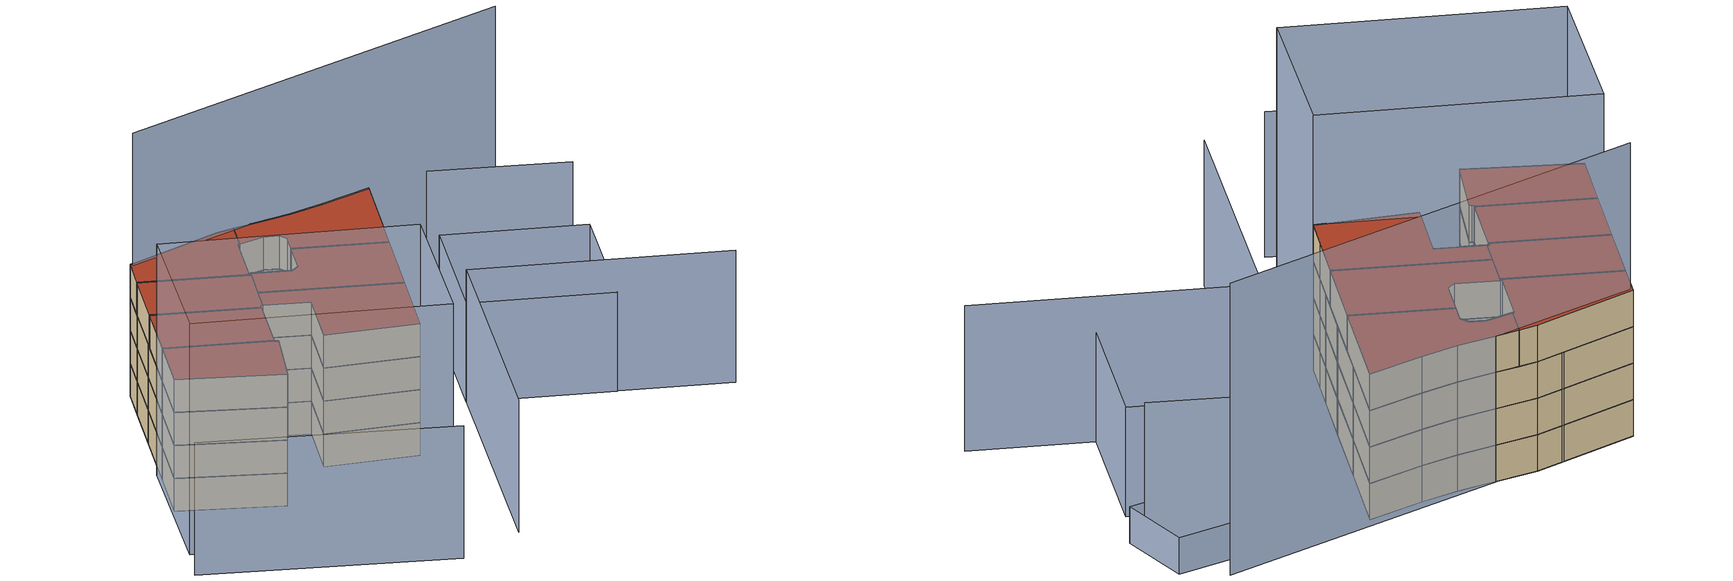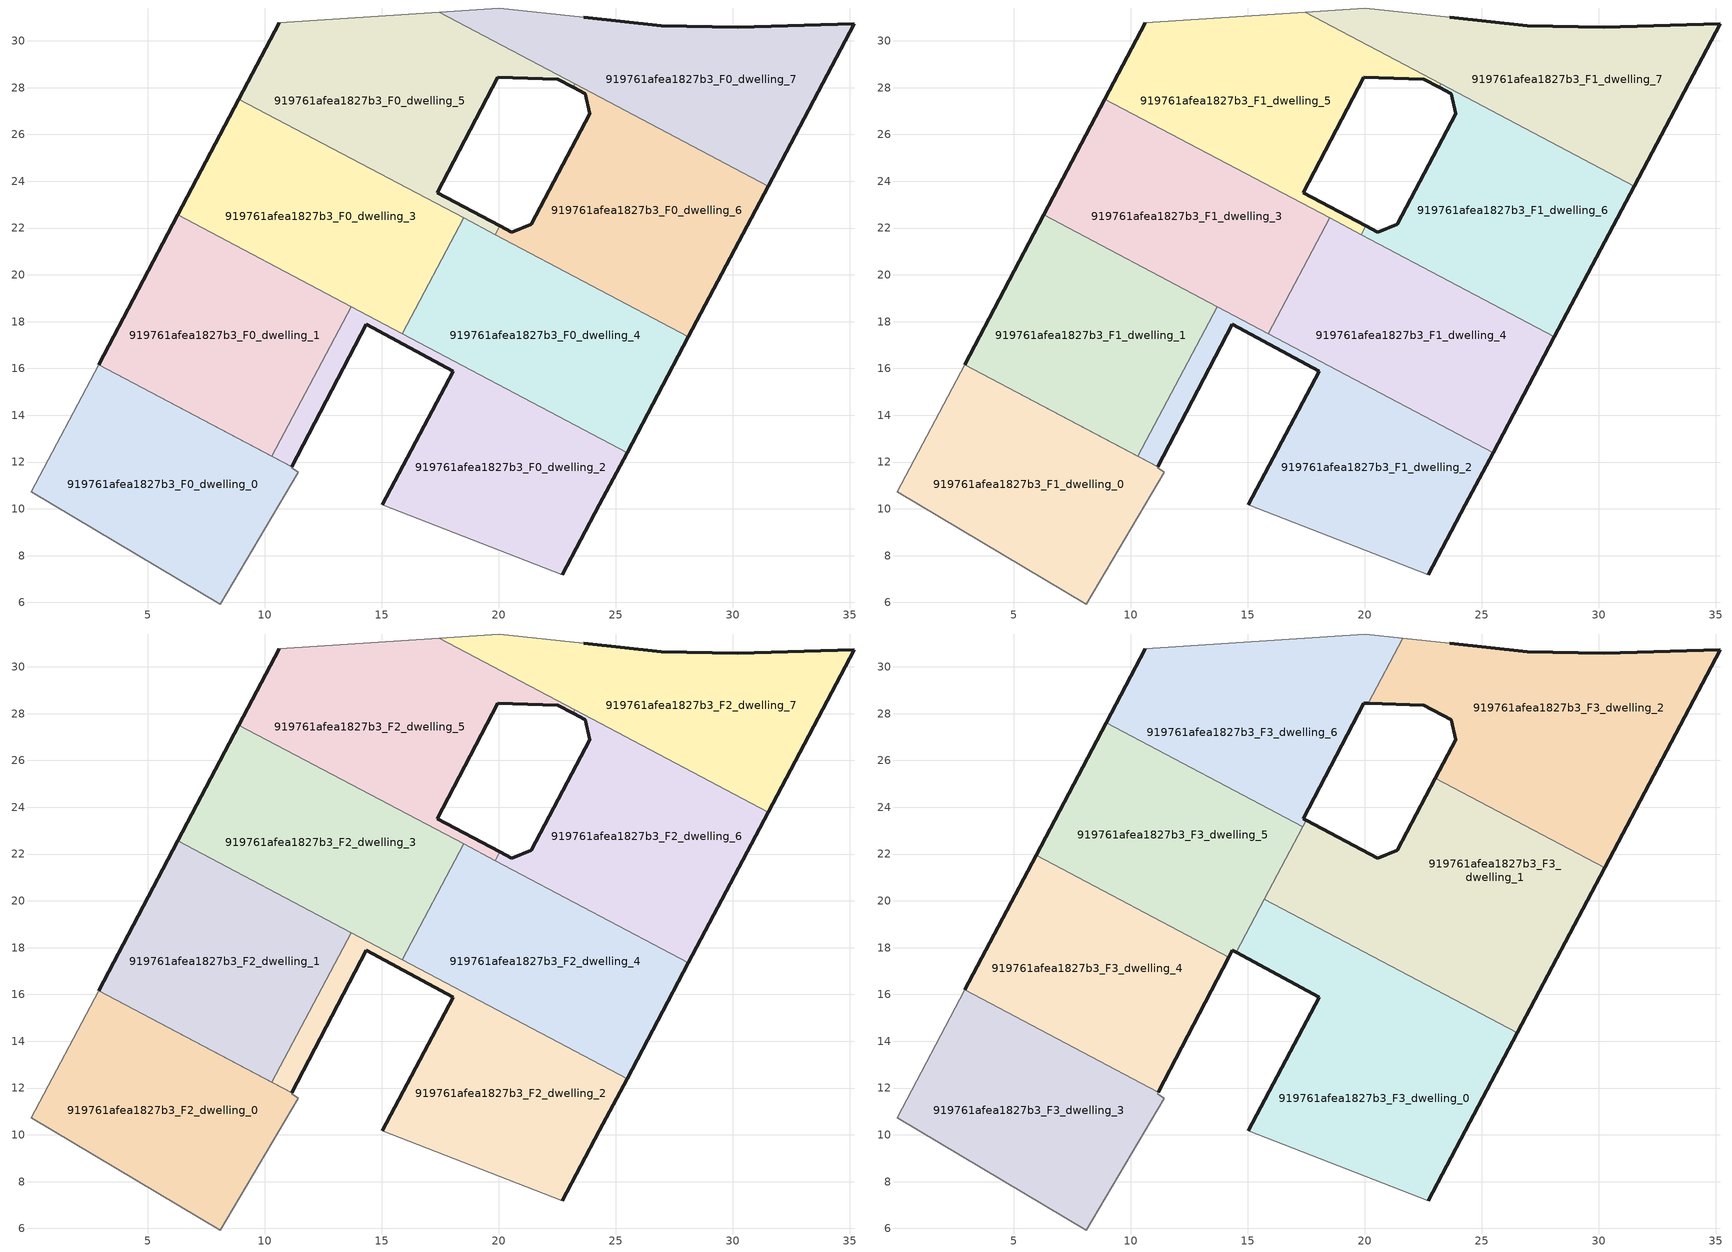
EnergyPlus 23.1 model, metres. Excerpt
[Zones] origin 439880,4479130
919761afea1827b3_F0_dwelling_0
 floor ground (EU_floor_Construction): 8.11,5.93 11.43,11.57 11.15,11.76 11.16,11.79 2.9,16.16 0.03,10.74 z0
 wall adiabatic (EU_wall_Construction): 0.03,10.74 2.9,16.16 11.16,11.79 11.15,11.76 11.43,11.57 8.11,5.93 0.03,10.74 z0:3
919761afea1827b3_F0_dwelling_1
 floor ground (EU_floor_Construction): 10.31,12.24 13.7,18.64 6.28,22.57 2.9,16.16 z0
 wall outside (EU_wall_Construction): 2.9,16.16 6.28,22.57 z0:3
 wall to 919761afea1827b3_F0_dwelling_2 (EU_wall_Construction): 13.7,18.64 10.31,12.24 z0:3
 wall adiabatic (EU_wall_Construction): 10.31,12.24 2.9,16.16 z0:3
 wall to 919761afea1827b3_F0_dwelling_3 (EU_wall_Construction): 6.28,22.57 13.7,18.64 z0:3
919761afea1827b3_F0_dwelling_2
 floor ground (EU_floor_Construction): 22.72,7.19 24.3,10.17 25.49,12.4 13.7,18.64 10.31,12.24 11.16,11.79 14.34,17.88 18.06,15.88 15.02,10.17 z0
 wall outside (EU_wall_Construction): 25.49,12.4 24.3,10.17 22.72,7.19 / 15.02,10.17 18.06,15.88 14.34,17.88 11.16,11.79 z0:3
 wall adiabatic (EU_wall_Construction): 11.16,11.79 10.31,12.24 / 22.72,7.19 15.02,10.17 z0:3
 wall to 919761afea1827b3_F0_dwelling_4 (EU_wall_Construction): 15.89,17.49 25.49,12.4 z0:3
 wall to 919761afea1827b3_F0_dwelling_3 (EU_wall_Construction): 13.7,18.64 15.89,17.49 z0:3
919761afea1827b3_F0_dwelling_3
 floor ground (EU_floor_Construction): 15.89,17.49 18.5,22.43 8.9,27.51 6.28,22.57 z0
 wall outside (EU_wall_Construction): 6.28,22.57 8.9,27.51 z0:3
 wall to 919761afea1827b3_F0_dwelling_4 (EU_wall_Construction): 18.5,22.43 15.89,17.49 z0:3
 wall to 919761afea1827b3_F0_dwelling_5 (EU_wall_Construction): 8.9,27.51 18.5,22.43 z0:3
919761afea1827b3_F0_dwelling_4
 floor ground (EU_floor_Construction): 25.49,12.4 28.11,17.34 18.5,22.43 15.89,17.49 z0
 wall outside (EU_wall_Construction): 28.11,17.34 25.49,12.4 z0:3
 wall to 919761afea1827b3_F0_dwelling_6 (EU_wall_Construction): 19.85,21.72 28.11,17.34 z0:3
 wall to 919761afea1827b3_F0_dwelling_5 (EU_wall_Construction): 18.5,22.43 19.85,21.71 z0:3
919761afea1827b3_F0_dwelling_5
 floor ground (EU_floor_Construction): 20.05,22.09 17.37,23.51 19.97,28.45 22.53,28.35 23.18,28.01 23.26,28.16 17.47,31.23 10.62,30.77 8.9,27.51 19.85,21.71 z0
 wall outside (EU_wall_Construction): 23.18,28.01 22.53,28.35 19.97,28.45 17.37,23.51 20.05,22.09 / 8.9,27.51 10.62,30.77 z0:3
 wall adiabatic (EU_wall_Construction): 10.62,30.77 17.47,31.23 z0:3
 wall to 919761afea1827b3_F0_dwelling_6 (EU_wall_Construction): 23.26,28.16 23.18,28.01 / 20.05,22.09 19.85,21.71 z0:3
 wall to 919761afea1827b3_F0_dwelling_7 (EU_wall_Construction): 17.47,31.23 23.26,28.16 z0:3
919761afea1827b3_F0_dwelling_6
 floor ground (EU_floor_Construction): 28.11,17.34 31.52,23.79 23.26,28.16 23.18,28.01 23.69,27.73 23.9,26.88 21.39,22.17 20.56,21.82 20.05,22.09 19.85,21.71 z0
 wall outside (EU_wall_Construction): 20.05,22.09 20.56,21.82 21.39,22.17 23.9,26.88 23.69,27.73 23.18,28.01 / 31.52,23.79 28.11,17.34 z0:3
 wall to 919761afea1827b3_F0_dwelling_7 (EU_wall_Construction): 23.26,28.16 31.52,23.79 z0:3
919761afea1827b3_F0_dwelling_7
 floor ground (EU_floor_Construction): 31.52,23.79 35.19,30.72 30.23,30.58 26.95,30.65 23.64,31.02 20.02,31.4 17.47,31.23 z0
 wall outside (EU_wall_Construction): 23.64,31.02 26.95,30.65 30.23,30.58 35.19,30.72 31.52,23.79 z0:3
 wall adiabatic (EU_wall_Construction): 17.47,31.23 20.02,31.4 23.64,31.02 z0:3
919761afea1827b3_F1_dwelling_0
 floor to 919761afea1827b3_F0_dwelling_0 (EU_floor_Construction): 8.11,5.93 11.43,11.57 11.15,11.76 11.16,11.79 2.9,16.16 0.03,10.74 z3
 wall adiabatic (EU_wall_Construction): 0.03,10.74 2.9,16.16 11.16,11.79 11.15,11.76 11.43,11.57 8.11,5.93 0.03,10.74 z3:6
919761afea1827b3_F1_dwelling_1
 floor to 919761afea1827b3_F0_dwelling_1 (EU_floor_Construction): 10.31,12.24 13.7,18.64 6.28,22.57 2.9,16.16 z3
 wall outside (EU_wall_Construction): 2.9,16.16 6.28,22.57 z3:6
 wall to 919761afea1827b3_F1_dwelling_2 (EU_wall_Construction): 13.7,18.64 10.31,12.24 z3:6
 wall adiabatic (EU_wall_Construction): 10.31,12.24 2.9,16.16 z3:6
 wall to 919761afea1827b3_F1_dwelling_3 (EU_wall_Construction): 6.28,22.57 13.7,18.64 z3:6
919761afea1827b3_F1_dwelling_2
 floor to 919761afea1827b3_F0_dwelling_2 (EU_floor_Construction): 22.72,7.19 24.3,10.17 25.49,12.4 13.7,18.64 10.31,12.24 11.16,11.79 14.34,17.88 18.06,15.88 15.02,10.17 z3
 wall outside (EU_wall_Construction): 25.49,12.4 24.3,10.17 22.72,7.19 / 15.02,10.17 18.06,15.88 14.34,17.88 11.16,11.79 z3:6
 wall adiabatic (EU_wall_Construction): 11.16,11.79 10.31,12.24 / 22.72,7.19 15.02,10.17 z3:6
 wall to 919761afea1827b3_F1_dwelling_4 (EU_wall_Construction): 15.89,17.49 25.49,12.4 z3:6
 wall to 919761afea1827b3_F1_dwelling_3 (EU_wall_Construction): 13.7,18.64 15.89,17.49 z3:6
919761afea1827b3_F1_dwelling_3
 floor to 919761afea1827b3_F0_dwelling_3 (EU_floor_Construction): 15.89,17.49 18.5,22.43 8.9,27.51 6.28,22.57 z3
 wall outside (EU_wall_Construction): 6.28,22.57 8.9,27.51 z3:6
 wall to 919761afea1827b3_F1_dwelling_4 (EU_wall_Construction): 18.5,22.43 15.89,17.49 z3:6
 wall to 919761afea1827b3_F1_dwelling_5 (EU_wall_Construction): 8.9,27.51 18.5,22.43 z3:6
919761afea1827b3_F1_dwelling_4
 floor to 919761afea1827b3_F0_dwelling_4 (EU_floor_Construction): 25.49,12.4 28.11,17.34 18.5,22.43 15.89,17.49 z3
 wall outside (EU_wall_Construction): 28.11,17.34 25.49,12.4 z3:6
 wall to 919761afea1827b3_F1_dwelling_6 (EU_wall_Construction): 19.85,21.72 28.11,17.34 z3:6
 wall to 919761afea1827b3_F1_dwelling_5 (EU_wall_Construction): 18.5,22.43 19.85,21.71 z3:6
919761afea1827b3_F1_dwelling_5
 floor to 919761afea1827b3_F0_dwelling_5 (EU_floor_Construction): 20.05,22.09 17.37,23.51 19.97,28.45 22.53,28.35 23.18,28.01 23.26,28.16 17.47,31.23 10.62,30.77 8.9,27.51 19.85,21.71 z3
 wall outside (EU_wall_Construction): 23.18,28.01 22.53,28.35 19.97,28.45 17.37,23.51 20.05,22.09 / 8.9,27.51 10.62,30.77 z3:6
 wall adiabatic (EU_wall_Construction): 10.62,30.77 17.47,31.23 z3:6
 wall to 919761afea1827b3_F1_dwelling_6 (EU_wall_Construction): 23.26,28.16 23.18,28.01 / 20.05,22.09 19.85,21.71 z3:6
 wall to 919761afea1827b3_F1_dwelling_7 (EU_wall_Construction): 17.47,31.23 23.26,28.16 z3:6
919761afea1827b3_F1_dwelling_6
 floor to 919761afea1827b3_F0_dwelling_6 (EU_floor_Construction): 28.11,17.34 31.52,23.79 23.26,28.16 23.18,28.01 23.69,27.73 23.9,26.88 21.39,22.17 20.56,21.82 20.05,22.09 19.85,21.71 z3
 wall outside (EU_wall_Construction): 20.05,22.09 20.56,21.82 21.39,22.17 23.9,26.88 23.69,27.73 23.18,28.01 / 31.52,23.79 28.11,17.34 z3:6
 wall to 919761afea1827b3_F1_dwelling_7 (EU_wall_Construction): 23.26,28.16 31.52,23.79 z3:6
919761afea1827b3_F1_dwelling_7
 floor to 919761afea1827b3_F0_dwelling_7 (EU_floor_Construction): 31.52,23.79 35.19,30.72 30.23,30.58 26.95,30.65 23.64,31.02 20.02,31.4 17.47,31.23 z3
 wall outside (EU_wall_Construction): 23.64,31.02 26.95,30.65 30.23,30.58 35.19,30.72 31.52,23.79 z3:6
 wall adiabatic (EU_wall_Construction): 17.47,31.23 20.02,31.4 23.64,31.02 z3:6
919761afea1827b3_F2_dwelling_0
 floor to 919761afea1827b3_F1_dwelling_0 (EU_floor_Construction): 8.11,5.93 11.43,11.57 11.15,11.76 11.16,11.79 2.9,16.16 0.03,10.74 z6
 wall adiabatic (EU_wall_Construction): 0.03,10.74 2.9,16.16 11.16,11.79 11.15,11.76 11.43,11.57 8.11,5.93 0.03,10.74 z6:9
919761afea1827b3_F2_dwelling_1
 floor to 919761afea1827b3_F1_dwelling_1 (EU_floor_Construction): 10.31,12.24 13.7,18.64 6.28,22.57 2.9,16.16 z6
 wall outside (EU_wall_Construction): 2.9,16.16 6.28,22.57 z6:9
 wall to 919761afea1827b3_F2_dwelling_2 (EU_wall_Construction): 13.7,18.64 10.31,12.24 z6:9
 wall adiabatic (EU_wall_Construction): 10.31,12.24 2.9,16.16 z6:9
 wall to 919761afea1827b3_F2_dwelling_3 (EU_wall_Construction): 6.28,22.57 13.7,18.64 z6:9
919761afea1827b3_F2_dwelling_2
 floor to 919761afea1827b3_F1_dwelling_2 (EU_floor_Construction): 22.72,7.19 24.3,10.17 25.49,12.4 13.7,18.64 10.31,12.24 11.16,11.79 14.34,17.88 18.06,15.88 15.02,10.17 z6
 wall outside (EU_wall_Construction): 25.49,12.4 24.3,10.17 22.72,7.19 / 15.02,10.17 18.06,15.88 14.34,17.88 11.16,11.79 z6:9
 wall adiabatic (EU_wall_Construction): 11.16,11.79 10.31,12.24 / 22.72,7.19 15.02,10.17 z6:9
 wall to 919761afea1827b3_F2_dwelling_4 (EU_wall_Construction): 15.89,17.49 25.49,12.4 z6:9
 wall to 919761afea1827b3_F2_dwelling_3 (EU_wall_Construction): 13.7,18.64 15.89,17.49 z6:9
919761afea1827b3_F2_dwelling_3
 floor to 919761afea1827b3_F1_dwelling_3 (EU_floor_Construction): 15.89,17.49 18.5,22.43 8.9,27.51 6.28,22.57 z6
 wall outside (EU_wall_Construction): 6.28,22.57 8.9,27.51 z6:9
 wall to 919761afea1827b3_F2_dwelling_4 (EU_wall_Construction): 18.5,22.43 15.89,17.49 z6:9
 wall to 919761afea1827b3_F2_dwelling_5 (EU_wall_Construction): 8.9,27.51 18.5,22.43 z6:9
919761afea1827b3_F2_dwelling_4
 floor to 919761afea1827b3_F1_dwelling_4 (EU_floor_Construction): 25.49,12.4 28.11,17.34 18.5,22.43 15.89,17.49 z6
 wall outside (EU_wall_Construction): 28.11,17.34 25.49,12.4 z6:9
 wall to 919761afea1827b3_F2_dwelling_6 (EU_wall_Construction): 19.85,21.72 28.11,17.34 z6:9
 wall to 919761afea1827b3_F2_dwelling_5 (EU_wall_Construction): 18.5,22.43 19.85,21.71 z6:9
919761afea1827b3_F2_dwelling_5
 floor to 919761afea1827b3_F1_dwelling_5 (EU_floor_Construction): 20.05,22.09 17.37,23.51 19.97,28.45 22.53,28.35 23.18,28.01 23.26,28.16 17.47,31.23 10.62,30.77 8.9,27.51 19.85,21.71 z6
 wall outside (EU_wall_Construction): 23.18,28.01 22.53,28.35 19.97,28.45 17.37,23.51 20.05,22.09 / 8.9,27.51 10.62,30.77 z6:9
 wall adiabatic (EU_wall_Construction): 10.62,30.77 17.47,31.23 z6:9
 wall to 919761afea1827b3_F2_dwelling_6 (EU_wall_Construction): 23.26,28.16 23.18,28.01 / 20.05,22.09 19.85,21.71 z6:9
 wall to 919761afea1827b3_F2_dwelling_7 (EU_wall_Construction): 17.47,31.23 23.26,28.16 z6:9
919761afea1827b3_F2_dwelling_6
 floor to 919761afea1827b3_F1_dwelling_6 (EU_floor_Construction): 28.11,17.34 31.52,23.79 23.26,28.16 23.18,28.01 23.69,27.73 23.9,26.88 21.39,22.17 20.56,21.82 20.05,22.09 19.85,21.71 z6
 wall outside (EU_wall_Construction): 20.05,22.09 20.56,21.82 21.39,22.17 23.9,26.88 23.69,27.73 23.18,28.01 / 31.52,23.79 28.11,17.34 z6:9
 wall to 919761afea1827b3_F2_dwelling_7 (EU_wall_Construction): 23.26,28.16 31.52,23.79 z6:9
919761afea1827b3_F2_dwelling_7
 floor to 919761afea1827b3_F1_dwelling_7 (EU_floor_Construction): 31.52,23.79 35.19,30.72 30.23,30.58 26.95,30.65 23.64,31.02 20.02,31.4 17.47,31.23 z6
 wall outside (EU_wall_Construction): 23.64,31.02 26.95,30.65 30.23,30.58 35.19,30.72 31.52,23.79 z6:9
 wall adiabatic (EU_wall_Construction): 17.47,31.23 20.02,31.4 23.64,31.02 z6:9
919761afea1827b3_F3_dwelling_0
 floor to 919761afea1827b3_F2_dwelling_2 (EU_floor_Construction): 22.72,7.19 24.3,10.17 25.49,12.4 14.68,18.12 14.51,17.79 18.06,15.88 15.02,10.17 z9
 floor to 919761afea1827b3_F2_dwelling_3 (EU_floor_Construction): 15.89,17.49 16.92,19.44 15.72,20.07 14.68,18.12 z9
 floor to 919761afea1827b3_F2_dwelling_4 (EU_floor_Construction): 25.49,12.4 26.52,14.36 16.92,19.44 15.89,17.49 z9
 wall outside (EU_wall_Construction): 15.02,10.17 18.06,15.88 14.51,17.79 / 26.52,14.36 24.3,10.17 22.72,7.19 z9:12
 wall to 919761afea1827b3_F3_dwelling_1 (EU_wall_Construction): 15.72,20.08 26.52,14.36 z9:12
 wall adiabatic (EU_wall_Construction): 22.72,7.19 15.02,10.17 z9:12
 wall to 919761afea1827b3_F3_dwelling_5 (EU_wall_Construction): 14.51,17.79 15.72,20.08 z9:12
 roof outside (EU_roof_Construction): 26.52,14.36 24.3,10.17 22.72,7.19 15.02,10.17 18.06,15.88 14.51,17.79 15.72,20.08 z12
919761afea1827b3_F3_dwelling_1
 floor to 919761afea1827b3_F2_dwelling_6 (EU_floor_Construction): 28.11,17.35 30.26,21.41 23.03,25.24 21.39,22.17 20.56,21.82 20.05,22.09 19.85,21.71 z9
 floor to 919761afea1827b3_F2_dwelling_4 (EU_floor_Construction): 26.52,14.36 28.11,17.35 18.5,22.43 16.92,19.44 z9
 floor to 919761afea1827b3_F2_dwelling_3 (EU_floor_Construction): 16.92,19.44 18.5,22.43 17.3,23.06 15.72,20.07 z9
 floor to 919761afea1827b3_F2_dwelling_5 (EU_floor_Construction): 19.85,21.72 20.05,22.09 17.5,23.44 17.3,23.06 z9
 wall outside (EU_wall_Construction): 17.5,23.44 20.56,21.82 21.39,22.17 23.03,25.24 / 30.26,21.41 26.52,14.36 z9:12
 wall to 919761afea1827b3_F3_dwelling_2 (EU_wall_Construction): 23.03,25.24 30.26,21.41 z9:12
 wall to 919761afea1827b3_F3_dwelling_6 (EU_wall_Construction): 17.35,23.17 17.5,23.44 z9:12
 wall to 919761afea1827b3_F3_dwelling_5 (EU_wall_Construction): 15.72,20.07 17.35,23.17 z9:12
 roof outside (EU_roof_Construction): 30.26,21.41 26.52,14.36 15.72,20.08 17.5,23.44 20.56,21.82 21.39,22.17 23.03,25.24 z12
919761afea1827b3_F3_dwelling_2
 floor to 919761afea1827b3_F2_dwelling_7 (EU_floor_Construction): 31.52,23.79 35.19,30.72 30.23,30.58 26.95,30.65 23.64,31.02 21.62,31.23 20.71,29.51 z9
 floor to 919761afea1827b3_F2_dwelling_6 (EU_floor_Construction): 30.26,21.41 31.52,23.79 23.26,28.16 23.18,28.01 23.69,27.73 23.9,26.88 23.03,25.24 z9
 floor to 919761afea1827b3_F2_dwelling_5 (EU_floor_Construction): 23.18,28.01 23.26,28.16 20.71,29.51 20.15,28.44 22.53,28.35 z9
 wall outside (EU_wall_Construction): 23.03,25.24 23.9,26.88 23.69,27.73 22.53,28.35 20.15,28.44 / 23.64,31.02 26.95,30.65 30.23,30.58 35.19,30.72 30.26,21.41 z9:12
 wall to 919761afea1827b3_F3_dwelling_6 (EU_wall_Construction): 20.15,28.44 21.62,31.23 z9:12
 wall adiabatic (EU_wall_Construction): 21.62,31.23 23.64,31.02 z9:12
 roof outside (EU_roof_Construction): 35.19,30.72 30.26,21.41 23.03,25.24 23.9,26.88 23.69,27.73 22.53,28.35 20.15,28.44 21.62,31.23 23.64,31.02 26.95,30.65 30.23,30.58 z12
919761afea1827b3_F3_dwelling_3
 floor to 919761afea1827b3_F2_dwelling_0 (EU_floor_Construction): 8.11,5.93 11.43,11.57 11.27,11.67 11.15,11.76 11.16,11.79 2.9,16.16 0.03,10.74 z9
 floor to 919761afea1827b3_F2_dwelling_1 (EU_floor_Construction): 10.31,12.24 10.33,12.28 2.92,16.2 2.9,16.16 z9
 floor to 919761afea1827b3_F2_dwelling_2 (EU_floor_Construction): 11.16,11.79 11.18,11.83 10.33,12.28 10.31,12.24 z9
 wall to 919761afea1827b3_F3_dwelling_4 (EU_wall_Construction): 2.92,16.2 11.18,11.83 z9:12
 wall adiabatic (EU_wall_Construction): 11.18,11.83 11.15,11.76 11.27,11.67 11.43,11.57 8.11,5.93 0.03,10.74 2.92,16.2 z9:12
 roof outside (EU_roof_Construction): 11.18,11.83 11.15,11.76 11.27,11.67 11.43,11.57 8.11,5.93 0.03,10.74 2.92,16.2 z12
919761afea1827b3_F3_dwelling_4
 floor to 919761afea1827b3_F2_dwelling_1 (EU_floor_Construction): 10.33,12.28 13.38,18.03 5.96,21.96 2.92,16.2 z9
 floor to 919761afea1827b3_F2_dwelling_2 (EU_floor_Construction): 11.18,11.83 14.2,17.6 13.38,18.03 10.33,12.28 z9
 wall outside (EU_wall_Construction): 14.2,17.6 11.18,11.83 / 2.92,16.2 5.96,21.96 z9:12
 wall to 919761afea1827b3_F3_dwelling_5 (EU_wall_Construction): 5.96,21.96 14.2,17.6 z9:12
 roof outside (EU_roof_Construction): 14.2,17.6 11.18,11.83 2.92,16.2 5.96,21.96 z12
919761afea1827b3_F3_dwelling_5
 floor to 919761afea1827b3_F2_dwelling_3 (EU_floor_Construction): 14.68,18.12 17.3,23.06 8.9,27.51 6.28,22.57 z9
 floor to 919761afea1827b3_F2_dwelling_1 (EU_floor_Construction): 13.38,18.03 13.7,18.64 6.28,22.57 5.96,21.96 z9
 floor to 919761afea1827b3_F2_dwelling_5 (EU_floor_Construction): 17.3,23.06 17.35,23.17 8.95,27.62 8.9,27.51 z9
 floor to 919761afea1827b3_F2_dwelling_2 (EU_floor_Construction): 14.51,17.79 14.68,18.12 13.7,18.64 13.38,18.03 14.2,17.6 14.34,17.88 z9
 wall outside (EU_wall_Construction): 5.96,21.96 8.95,27.62 / 14.51,17.79 14.34,17.88 14.2,17.6 z9:12
 wall to 919761afea1827b3_F3_dwelling_6 (EU_wall_Construction): 8.95,27.62 17.35,23.17 z9:12
 roof outside (EU_roof_Construction): 17.35,23.17 14.51,17.79 14.34,17.88 14.2,17.6 5.96,21.96 8.95,27.62 z12
919761afea1827b3_F3_dwelling_6
 floor to 919761afea1827b3_F2_dwelling_5 (EU_floor_Construction): 17.5,23.44 17.37,23.51 19.97,28.45 20.15,28.44 20.71,29.51 17.47,31.23 10.62,30.77 8.95,27.62 17.35,23.17 z9
 floor to 919761afea1827b3_F2_dwelling_7 (EU_floor_Construction): 20.71,29.51 21.62,31.23 20.02,31.4 17.47,31.23 z9
 wall outside (EU_wall_Construction): 8.95,27.62 10.62,30.77 / 20.15,28.44 19.97,28.45 17.37,23.51 17.5,23.44 z9:12
 wall adiabatic (EU_wall_Construction): 10.62,30.77 20.02,31.4 21.62,31.23 z9:12
 roof outside (EU_roof_Construction): 21.62,31.23 20.15,28.44 19.97,28.45 17.37,23.51 17.5,23.44 17.35,23.17 8.95,27.62 10.62,30.77 20.02,31.4 z12
shading: 20.24,-9.53 32.03,13.24 / 32.03,13.24 52.01,2.91 / 51.59,24.65 40.92,30.39 / -5.98,-0.09 13.65,-10.8 z0:12; 22.72,7.19 15.61,-6.72 / 15.61,-6.72 -3.97,3.3 / -3.97,3.3 3.15,17.2 / 3.15,17.2 22.72,7.19 z0:21; 49.31,19.28 43.15,7.39 / 43.15,7.39 31.99,13.17 / 31.99,13.17 38.15,25.06 / 38.15,25.06 49.31,19.28 z0:9; 51.9,23.17 37.74,23.87 / 37.74,23.87 38.07,30.45 / 38.07,30.45 52.22,29.76 / 52.22,29.76 51.9,23.17 z0:3; 49.29,32.16 10.63,30.44 z0:24
[Building]
EU S2 Campaign: North Axis=0; Terrain=City; Solar Distribution=FullExterior
[Site:Location]
Madrid: Latitude=40.5; Longitude=-3.5; Time Zone=1; Elevation=609
[SizingPeriod:WeatherFileDays]
AnnualSizingPeriod: Begin Month=1; Begin Day of Month=1; End Month=12; End Day of Month=31; Day of Week for Start Day=Monday; Use Weather File Daylight Saving Period=No; Use Weather File Rain and Snow Indicators=No
[MATERIAL]
EU_InternalMass_Material: Roughness=MediumRough; Thickness=0.1; Conductivity=1; Density=1800; Specific Heat=900; Thermal Absorptance=0.9; Solar Absorptance=0.7; Visible Absorptance=0.7
[MATERIAL:NOMASS] Roughness=MediumRough; Thermal Absorptance=0.9; Solar Absorptance=0.7; Visible Absorptance=0.7
Name | Thermal Resistance
EU_wall_NoMass | 1.60022
EU_roof_NoMass | 1.57597
EU_floor_NoMass | 0.470652
[CONSTRUCTION]
EU_wall_Construction: EU_wall_NoMass
EU_roof_Construction: EU_roof_NoMass
EU_floor_Construction: EU_floor_NoMass
EU_InternalMass_Construction: EU_InternalMass_Material
[ZONE] Type=1; Multiplier=1; Ceiling Height=autocalculate; Floor Area=autocalculate; Part of Total Floor Area=Yes
Name | Volume
919761afea1827b3_F0_dwelling_0; 919761afea1827b3_F1_dwelling_0; 919761afea1827b3_F2_dwelling_0 | 182.312
919761afea1827b3_F3_dwelling_0 | 242.714
919761afea1827b3_F0_dwelling_1; 919761afea1827b3_F1_dwelling_1; 919761afea1827b3_F2_dwelling_1 | 182.326
919761afea1827b3_F3_dwelling_1 | 242.719
919761afea1827b3_F0_dwelling_2; 919761afea1827b3_F1_dwelling_2; 919761afea1827b3_F2_dwelling_2 | 182.335
919761afea1827b3_F3_dwelling_2 | 242.706
919761afea1827b3_F0_dwelling_3; 919761afea1827b3_F1_dwelling_3; 919761afea1827b3_F2_dwelling_3 | 182.336
919761afea1827b3_F3_dwelling_3 | 183.518
919761afea1827b3_F0_dwelling_4; 919761afea1827b3_F1_dwelling_4; 919761afea1827b3_F2_dwelling_4 | 182.361
919761afea1827b3_F3_dwelling_4 | 182.34
919761afea1827b3_F0_dwelling_5; 919761afea1827b3_F1_dwelling_5; 919761afea1827b3_F2_dwelling_5; 919761afea1827b3_F3_dwelling_6 | 182.327
919761afea1827b3_F3_dwelling_5 | 182.308
919761afea1827b3_F0_dwelling_6; 919761afea1827b3_F1_dwelling_6; 919761afea1827b3_F2_dwelling_6 | 182.33
919761afea1827b3_F0_dwelling_7; 919761afea1827b3_F1_dwelling_7; 919761afea1827b3_F2_dwelling_7 | 182.325
[INTERNALMASS] Construction=EU_InternalMass_Construction
Name | Zone or ZoneList | Surface Area
919761afea1827b3_F0_dwelling_0_EU_InternalMass | 919761afea1827b3_F0_dwelling_0 | 60.775
919761afea1827b3_F0_dwelling_1_EU_InternalMass | 919761afea1827b3_F0_dwelling_1 | 60.7752
919761afea1827b3_F0_dwelling_2_EU_InternalMass | 919761afea1827b3_F0_dwelling_2 | 60.7768
919761afea1827b3_F0_dwelling_3_EU_InternalMass | 919761afea1827b3_F0_dwelling_3 | 60.7801
919761afea1827b3_F0_dwelling_4_EU_InternalMass | 919761afea1827b3_F0_dwelling_4 | 60.7858
919761afea1827b3_F0_dwelling_5_EU_InternalMass | 919761afea1827b3_F0_dwelling_5 | 60.775
919761afea1827b3_F0_dwelling_6_EU_InternalMass | 919761afea1827b3_F0_dwelling_6 | 60.7771
919761afea1827b3_F0_dwelling_7_EU_InternalMass | 919761afea1827b3_F0_dwelling_7 | 60.775
919761afea1827b3_F1_dwelling_0_EU_InternalMass | 919761afea1827b3_F1_dwelling_0 | 60.775
919761afea1827b3_F1_dwelling_1_EU_InternalMass | 919761afea1827b3_F1_dwelling_1 | 60.7752
919761afea1827b3_F1_dwelling_2_EU_InternalMass | 919761afea1827b3_F1_dwelling_2 | 60.7768
919761afea1827b3_F1_dwelling_3_EU_InternalMass | 919761afea1827b3_F1_dwelling_3 | 60.7801
919761afea1827b3_F1_dwelling_4_EU_InternalMass | 919761afea1827b3_F1_dwelling_4 | 60.7858
919761afea1827b3_F1_dwelling_5_EU_InternalMass | 919761afea1827b3_F1_dwelling_5 | 60.775
919761afea1827b3_F1_dwelling_6_EU_InternalMass | 919761afea1827b3_F1_dwelling_6 | 60.7771
919761afea1827b3_F1_dwelling_7_EU_InternalMass | 919761afea1827b3_F1_dwelling_7 | 60.775
919761afea1827b3_F2_dwelling_0_EU_InternalMass | 919761afea1827b3_F2_dwelling_0 | 60.775
919761afea1827b3_F2_dwelling_1_EU_InternalMass | 919761afea1827b3_F2_dwelling_1 | 60.7752
919761afea1827b3_F2_dwelling_2_EU_InternalMass | 919761afea1827b3_F2_dwelling_2 | 60.7768
919761afea1827b3_F2_dwelling_3_EU_InternalMass | 919761afea1827b3_F2_dwelling_3 | 60.7801
919761afea1827b3_F2_dwelling_4_EU_InternalMass | 919761afea1827b3_F2_dwelling_4 | 60.7858
919761afea1827b3_F2_dwelling_5_EU_InternalMass | 919761afea1827b3_F2_dwelling_5 | 60.775
919761afea1827b3_F2_dwelling_6_EU_InternalMass | 919761afea1827b3_F2_dwelling_6 | 60.7771
919761afea1827b3_F2_dwelling_7_EU_InternalMass | 919761afea1827b3_F2_dwelling_7 | 60.775
919761afea1827b3_F3_dwelling_0_EU_InternalMass | 919761afea1827b3_F3_dwelling_0 | 80.9047
919761afea1827b3_F3_dwelling_1_EU_InternalMass | 919761afea1827b3_F3_dwelling_1 | 80.9064
919761afea1827b3_F3_dwelling_2_EU_InternalMass | 919761afea1827b3_F3_dwelling_2 | 80.9021
919761afea1827b3_F3_dwelling_3_EU_InternalMass | 919761afea1827b3_F3_dwelling_3 | 61.1726
919761afea1827b3_F3_dwelling_4_EU_InternalMass | 919761afea1827b3_F3_dwelling_4 | 60.7802
919761afea1827b3_F3_dwelling_5_EU_InternalMass | 919761afea1827b3_F3_dwelling_5 | 60.7693
919761afea1827b3_F3_dwelling_6_EU_InternalMass | 919761afea1827b3_F3_dwelling_6 | 60.7757
[OTHEREQUIPMENT] Fuel Type=Electricity; Design Level Calculation Method=Watts/Area; Power per Zone Floor Area=1; Fraction Latent=0; Fraction Radiant=0; Fraction Lost=0; Carbon Dioxide Generation Rate=0; EndUse Subcategory=EU_Step8_InternalGains
Name | Zone or ZoneList or Space or SpaceList | Schedule
EU_Step8_InternalGain_919761afea1827b3_F0_dwelling_0_f000 | 919761afea1827b3_F0_dwelling_0 | EU_Step8_GainSchedule_919761afea1827b3_F0_dwelling_0_f000
EU_Step8_InternalGain_919761afea1827b3_F0_dwelling_1_f000 | 919761afea1827b3_F0_dwelling_1 | EU_Step8_GainSchedule_919761afea1827b3_F0_dwelling_1_f000
EU_Step8_InternalGain_919761afea1827b3_F0_dwelling_2_f000 | 919761afea1827b3_F0_dwelling_2 | EU_Step8_GainSchedule_919761afea1827b3_F0_dwelling_2_f000
EU_Step8_InternalGain_919761afea1827b3_F0_dwelling_3_f000 | 919761afea1827b3_F0_dwelling_3 | EU_Step8_GainSchedule_919761afea1827b3_F0_dwelling_3_f000
EU_Step8_InternalGain_919761afea1827b3_F0_dwelling_4_f000 | 919761afea1827b3_F0_dwelling_4 | EU_Step8_GainSchedule_919761afea1827b3_F0_dwelling_4_f000
EU_Step8_InternalGain_919761afea1827b3_F0_dwelling_5_f000 | 919761afea1827b3_F0_dwelling_5 | EU_Step8_GainSchedule_919761afea1827b3_F0_dwelling_5_f000
EU_Step8_InternalGain_919761afea1827b3_F0_dwelling_6_f000 | 919761afea1827b3_F0_dwelling_6 | EU_Step8_GainSchedule_919761afea1827b3_F0_dwelling_6_f000
EU_Step8_InternalGain_919761afea1827b3_F0_dwelling_7_f000 | 919761afea1827b3_F0_dwelling_7 | EU_Step8_GainSchedule_919761afea1827b3_F0_dwelling_7_f000
EU_Step8_InternalGain_919761afea1827b3_F1_dwelling_0_f000 | 919761afea1827b3_F1_dwelling_0 | EU_Step8_GainSchedule_919761afea1827b3_F1_dwelling_0_f000
EU_Step8_InternalGain_919761afea1827b3_F1_dwelling_1_f000 | 919761afea1827b3_F1_dwelling_1 | EU_Step8_GainSchedule_919761afea1827b3_F1_dwelling_1_f000
EU_Step8_InternalGain_919761afea1827b3_F1_dwelling_2_f000 | 919761afea1827b3_F1_dwelling_2 | EU_Step8_GainSchedule_919761afea1827b3_F1_dwelling_2_f000
EU_Step8_InternalGain_919761afea1827b3_F1_dwelling_3_f000 | 919761afea1827b3_F1_dwelling_3 | EU_Step8_GainSchedule_919761afea1827b3_F1_dwelling_3_f000
EU_Step8_InternalGain_919761afea1827b3_F1_dwelling_4_f000 | 919761afea1827b3_F1_dwelling_4 | EU_Step8_GainSchedule_919761afea1827b3_F1_dwelling_4_f000
EU_Step8_InternalGain_919761afea1827b3_F1_dwelling_5_f000 | 919761afea1827b3_F1_dwelling_5 | EU_Step8_GainSchedule_919761afea1827b3_F1_dwelling_5_f000
EU_Step8_InternalGain_919761afea1827b3_F1_dwelling_6_f000 | 919761afea1827b3_F1_dwelling_6 | EU_Step8_GainSchedule_919761afea1827b3_F1_dwelling_6_f000
EU_Step8_InternalGain_919761afea1827b3_F1_dwelling_7_f000 | 919761afea1827b3_F1_dwelling_7 | EU_Step8_GainSchedule_919761afea1827b3_F1_dwelling_7_f000
EU_Step8_InternalGain_919761afea1827b3_F2_dwelling_0_f000 | 919761afea1827b3_F2_dwelling_0 | EU_Step8_GainSchedule_919761afea1827b3_F2_dwelling_0_f000
EU_Step8_InternalGain_919761afea1827b3_F2_dwelling_1_f000 | 919761afea1827b3_F2_dwelling_1 | EU_Step8_GainSchedule_919761afea1827b3_F2_dwelling_1_f000
EU_Step8_InternalGain_919761afea1827b3_F2_dwelling_2_f000 | 919761afea1827b3_F2_dwelling_2 | EU_Step8_GainSchedule_919761afea1827b3_F2_dwelling_2_f000
EU_Step8_InternalGain_919761afea1827b3_F2_dwelling_3_f000 | 919761afea1827b3_F2_dwelling_3 | EU_Step8_GainSchedule_919761afea1827b3_F2_dwelling_3_f000
EU_Step8_InternalGain_919761afea1827b3_F2_dwelling_4_f000 | 919761afea1827b3_F2_dwelling_4 | EU_Step8_GainSchedule_919761afea1827b3_F2_dwelling_4_f000
EU_Step8_InternalGain_919761afea1827b3_F2_dwelling_5_f000 | 919761afea1827b3_F2_dwelling_5 | EU_Step8_GainSchedule_919761afea1827b3_F2_dwelling_5_f000
EU_Step8_InternalGain_919761afea1827b3_F2_dwelling_6_f000 | 919761afea1827b3_F2_dwelling_6 | EU_Step8_GainSchedule_919761afea1827b3_F2_dwelling_6_f000
EU_Step8_InternalGain_919761afea1827b3_F2_dwelling_7_f000 | 919761afea1827b3_F2_dwelling_7 | EU_Step8_GainSchedule_919761afea1827b3_F2_dwelling_7_f000
EU_Step8_InternalGain_919761afea1827b3_F3_dwelling_0_f000 | 919761afea1827b3_F3_dwelling_0 | EU_Step8_GainSchedule_919761afea1827b3_F3_dwelling_0_f000
EU_Step8_InternalGain_919761afea1827b3_F3_dwelling_1_f000 | 919761afea1827b3_F3_dwelling_1 | EU_Step8_GainSchedule_919761afea1827b3_F3_dwelling_1_f000
EU_Step8_InternalGain_919761afea1827b3_F3_dwelling_2_f000 | 919761afea1827b3_F3_dwelling_2 | EU_Step8_GainSchedule_919761afea1827b3_F3_dwelling_2_f000
EU_Step8_InternalGain_919761afea1827b3_F3_dwelling_3_f000 | 919761afea1827b3_F3_dwelling_3 | EU_Step8_GainSchedule_919761afea1827b3_F3_dwelling_3_f000
EU_Step8_InternalGain_919761afea1827b3_F3_dwelling_4_f000 | 919761afea1827b3_F3_dwelling_4 | EU_Step8_GainSchedule_919761afea1827b3_F3_dwelling_4_f000
EU_Step8_InternalGain_919761afea1827b3_F3_dwelling_5_f000 | 919761afea1827b3_F3_dwelling_5 | EU_Step8_GainSchedule_919761afea1827b3_F3_dwelling_5_f000
EU_Step8_InternalGain_919761afea1827b3_F3_dwelling_6_f000 | 919761afea1827b3_F3_dwelling_6 | EU_Step8_GainSchedule_919761afea1827b3_F3_dwelling_6_f000
[ZONEVENTILATION:DESIGNFLOWRATE] Schedule=EU_AlwaysOn; Design Flow Rate Calculation Method=AirChanges/Hour; Air Changes per Hour=0.480704; Ventilation Type=Natural; Fan Pressure Rise=0; Fan Total Efficiency=1; Constant Term Coefficient=1; Temperature Term Coefficient=0; Velocity Term Coefficient=0; Velocity Squared Term Coefficient=0; Minimum Indoor Temperature=-100; Maximum Indoor Temperature=100; Delta Temperature=-100; Minimum Outdoor Temperature=-100; Maximum Outdoor Temperature=100; Maximum Wind Speed=40
Name | Zone or ZoneList or Space or SpaceList
EU_ConstantAir_919761afea1827b3_F0_dwelling_0 | 919761afea1827b3_F0_dwelling_0
EU_ConstantAir_919761afea1827b3_F0_dwelling_1 | 919761afea1827b3_F0_dwelling_1
EU_ConstantAir_919761afea1827b3_F0_dwelling_2 | 919761afea1827b3_F0_dwelling_2
EU_ConstantAir_919761afea1827b3_F0_dwelling_3 | 919761afea1827b3_F0_dwelling_3
EU_ConstantAir_919761afea1827b3_F0_dwelling_4 | 919761afea1827b3_F0_dwelling_4
EU_ConstantAir_919761afea1827b3_F0_dwelling_5 | 919761afea1827b3_F0_dwelling_5
EU_ConstantAir_919761afea1827b3_F0_dwelling_6 | 919761afea1827b3_F0_dwelling_6
EU_ConstantAir_919761afea1827b3_F0_dwelling_7 | 919761afea1827b3_F0_dwelling_7
EU_ConstantAir_919761afea1827b3_F1_dwelling_0 | 919761afea1827b3_F1_dwelling_0
EU_ConstantAir_919761afea1827b3_F1_dwelling_1 | 919761afea1827b3_F1_dwelling_1
EU_ConstantAir_919761afea1827b3_F1_dwelling_2 | 919761afea1827b3_F1_dwelling_2
EU_ConstantAir_919761afea1827b3_F1_dwelling_3 | 919761afea1827b3_F1_dwelling_3
EU_ConstantAir_919761afea1827b3_F1_dwelling_4 | 919761afea1827b3_F1_dwelling_4
EU_ConstantAir_919761afea1827b3_F1_dwelling_5 | 919761afea1827b3_F1_dwelling_5
EU_ConstantAir_919761afea1827b3_F1_dwelling_6 | 919761afea1827b3_F1_dwelling_6
EU_ConstantAir_919761afea1827b3_F1_dwelling_7 | 919761afea1827b3_F1_dwelling_7
EU_ConstantAir_919761afea1827b3_F2_dwelling_0 | 919761afea1827b3_F2_dwelling_0
EU_ConstantAir_919761afea1827b3_F2_dwelling_1 | 919761afea1827b3_F2_dwelling_1
EU_ConstantAir_919761afea1827b3_F2_dwelling_2 | 919761afea1827b3_F2_dwelling_2
EU_ConstantAir_919761afea1827b3_F2_dwelling_3 | 919761afea1827b3_F2_dwelling_3
EU_ConstantAir_919761afea1827b3_F2_dwelling_4 | 919761afea1827b3_F2_dwelling_4
EU_ConstantAir_919761afea1827b3_F2_dwelling_5 | 919761afea1827b3_F2_dwelling_5
EU_ConstantAir_919761afea1827b3_F2_dwelling_6 | 919761afea1827b3_F2_dwelling_6
EU_ConstantAir_919761afea1827b3_F2_dwelling_7 | 919761afea1827b3_F2_dwelling_7
EU_ConstantAir_919761afea1827b3_F3_dwelling_0 | 919761afea1827b3_F3_dwelling_0
EU_ConstantAir_919761afea1827b3_F3_dwelling_1 | 919761afea1827b3_F3_dwelling_1
EU_ConstantAir_919761afea1827b3_F3_dwelling_2 | 919761afea1827b3_F3_dwelling_2
EU_ConstantAir_919761afea1827b3_F3_dwelling_3 | 919761afea1827b3_F3_dwelling_3
EU_ConstantAir_919761afea1827b3_F3_dwelling_4 | 919761afea1827b3_F3_dwelling_4
EU_ConstantAir_919761afea1827b3_F3_dwelling_5 | 919761afea1827b3_F3_dwelling_5
EU_ConstantAir_919761afea1827b3_F3_dwelling_6 | 919761afea1827b3_F3_dwelling_6
[HVACTEMPLATE:THERMOSTAT] Constant Heating Setpoint=20; Constant Cooling Setpoint=50
EU_HeatOnly_919761afea1827b3_F0_dwelling_0; EU_HeatOnly_919761afea1827b3_F0_dwelling_1; EU_HeatOnly_919761afea1827b3_F0_dwelling_2; EU_HeatOnly_919761afea1827b3_F0_dwelling_3; EU_HeatOnly_919761afea1827b3_F0_dwelling_4; EU_HeatOnly_919761afea1827b3_F0_dwelling_5; EU_HeatOnly_919761afea1827b3_F0_dwelling_6; EU_HeatOnly_919761afea1827b3_F0_dwelling_7; EU_HeatOnly_919761afea1827b3_F1_dwelling_0; EU_HeatOnly_919761afea1827b3_F1_dwelling_1; EU_HeatOnly_919761afea1827b3_F1_dwelling_2; EU_HeatOnly_919761afea1827b3_F1_dwelling_3; EU_HeatOnly_919761afea1827b3_F1_dwelling_4; EU_HeatOnly_919761afea1827b3_F1_dwelling_5; EU_HeatOnly_919761afea1827b3_F1_dwelling_6; EU_HeatOnly_919761afea1827b3_F1_dwelling_7; EU_HeatOnly_919761afea1827b3_F2_dwelling_0; EU_HeatOnly_919761afea1827b3_F2_dwelling_1; EU_HeatOnly_919761afea1827b3_F2_dwelling_2; EU_HeatOnly_919761afea1827b3_F2_dwelling_3; EU_HeatOnly_919761afea1827b3_F2_dwelling_4; EU_HeatOnly_919761afea1827b3_F2_dwelling_5; EU_HeatOnly_919761afea1827b3_F2_dwelling_6; EU_HeatOnly_919761afea1827b3_F2_dwelling_7; EU_HeatOnly_919761afea1827b3_F3_dwelling_0; EU_HeatOnly_919761afea1827b3_F3_dwelling_1; EU_HeatOnly_919761afea1827b3_F3_dwelling_2; EU_HeatOnly_919761afea1827b3_F3_dwelling_3; EU_HeatOnly_919761afea1827b3_F3_dwelling_4; EU_HeatOnly_919761afea1827b3_F3_dwelling_5; EU_HeatOnly_919761afea1827b3_F3_dwelling_6
[HVACTEMPLATE:ZONE:IDEALLOADSAIRSYSTEM] System Availability Schedule=EU_AlwaysOn; Maximum Heating Supply Air Temperature=50; Minimum Cooling Supply Air Temperature=13; Maximum Heating Supply Air Humidity Ratio=0.0156; Minimum Cooling Supply Air Humidity Ratio=0.0077; Heating Limit=NoLimit; Cooling Limit=NoLimit; Heating Availability Schedule=EU_AlwaysOn; Cooling Availability Schedule=EU_CoolingOff; Dehumidification Control Type=ConstantSensibleHeatRatio; Cooling Sensible Heat Ratio=0.7; Dehumidification Setpoint=60; Humidification Control Type=None; Humidification Setpoint=30; Outdoor Air Method=None; Outdoor Air Flow Rate per Person=0.00944; Outdoor Air Flow Rate per Zone Floor Area=0; Outdoor Air Flow Rate per Zone=0; Demand Controlled Ventilation Type=None; Outdoor Air Economizer Type=NoEconomizer; Heat Recovery Type=None; Sensible Heat Recovery Effectiveness=0.7; Latent Heat Recovery Effectiveness=0.65
Name | Template Thermostat
919761afea1827b3_F0_dwelling_0 | EU_HeatOnly_919761afea1827b3_F0_dwelling_0
919761afea1827b3_F0_dwelling_1 | EU_HeatOnly_919761afea1827b3_F0_dwelling_1
919761afea1827b3_F0_dwelling_2 | EU_HeatOnly_919761afea1827b3_F0_dwelling_2
919761afea1827b3_F0_dwelling_3 | EU_HeatOnly_919761afea1827b3_F0_dwelling_3
919761afea1827b3_F0_dwelling_4 | EU_HeatOnly_919761afea1827b3_F0_dwelling_4
919761afea1827b3_F0_dwelling_5 | EU_HeatOnly_919761afea1827b3_F0_dwelling_5
919761afea1827b3_F0_dwelling_6 | EU_HeatOnly_919761afea1827b3_F0_dwelling_6
919761afea1827b3_F0_dwelling_7 | EU_HeatOnly_919761afea1827b3_F0_dwelling_7
919761afea1827b3_F1_dwelling_0 | EU_HeatOnly_919761afea1827b3_F1_dwelling_0
919761afea1827b3_F1_dwelling_1 | EU_HeatOnly_919761afea1827b3_F1_dwelling_1
919761afea1827b3_F1_dwelling_2 | EU_HeatOnly_919761afea1827b3_F1_dwelling_2
919761afea1827b3_F1_dwelling_3 | EU_HeatOnly_919761afea1827b3_F1_dwelling_3
919761afea1827b3_F1_dwelling_4 | EU_HeatOnly_919761afea1827b3_F1_dwelling_4
919761afea1827b3_F1_dwelling_5 | EU_HeatOnly_919761afea1827b3_F1_dwelling_5
919761afea1827b3_F1_dwelling_6 | EU_HeatOnly_919761afea1827b3_F1_dwelling_6
919761afea1827b3_F1_dwelling_7 | EU_HeatOnly_919761afea1827b3_F1_dwelling_7
919761afea1827b3_F2_dwelling_0 | EU_HeatOnly_919761afea1827b3_F2_dwelling_0
919761afea1827b3_F2_dwelling_1 | EU_HeatOnly_919761afea1827b3_F2_dwelling_1
919761afea1827b3_F2_dwelling_2 | EU_HeatOnly_919761afea1827b3_F2_dwelling_2
919761afea1827b3_F2_dwelling_3 | EU_HeatOnly_919761afea1827b3_F2_dwelling_3
919761afea1827b3_F2_dwelling_4 | EU_HeatOnly_919761afea1827b3_F2_dwelling_4
919761afea1827b3_F2_dwelling_5 | EU_HeatOnly_919761afea1827b3_F2_dwelling_5
919761afea1827b3_F2_dwelling_6 | EU_HeatOnly_919761afea1827b3_F2_dwelling_6
919761afea1827b3_F2_dwelling_7 | EU_HeatOnly_919761afea1827b3_F2_dwelling_7
919761afea1827b3_F3_dwelling_0 | EU_HeatOnly_919761afea1827b3_F3_dwelling_0
919761afea1827b3_F3_dwelling_1 | EU_HeatOnly_919761afea1827b3_F3_dwelling_1
919761afea1827b3_F3_dwelling_2 | EU_HeatOnly_919761afea1827b3_F3_dwelling_2
919761afea1827b3_F3_dwelling_3 | EU_HeatOnly_919761afea1827b3_F3_dwelling_3
919761afea1827b3_F3_dwelling_4 | EU_HeatOnly_919761afea1827b3_F3_dwelling_4
919761afea1827b3_F3_dwelling_5 | EU_HeatOnly_919761afea1827b3_F3_dwelling_5
919761afea1827b3_F3_dwelling_6 | EU_HeatOnly_919761afea1827b3_F3_dwelling_6
[SIZING:ZONE] Zone Cooling Design Supply Air Temperature Input Method=SupplyAirTemperature; Zone Cooling Design Supply Air Temperature=13; Zone Heating Design Supply Air Temperature Input Method=SupplyAirTemperature; Zone Heating Design Supply Air Temperature=50; Zone Cooling Design Supply Air Humidity Ratio=0.008; Zone Heating Design Supply Air Humidity Ratio=0.008; Cooling Design Air Flow Method=DesignDay; Cooling Design Air Flow Rate=0; Cooling Minimum Air Flow per Zone Floor Area=0.000762; Cooling Minimum Air Flow=0; Cooling Minimum Air Flow Fraction=0.2; Heating Design Air Flow Method=DesignDay; Heating Design Air Flow Rate=0; Heating Maximum Air Flow per Zone Floor Area=0.002032; Heating Maximum Air Flow=0.141576; Heating Maximum Air Flow Fraction=0.3; Account for Dedicated Outdoor Air System=No; Dedicated Outdoor Air System Control Strategy=NeutralSupplyAir; Dedicated Outdoor Air Low Setpoint Temperature for Design=autosize; Dedicated Outdoor Air High Setpoint Temperature for Design=autosize; Zone Load Sizing Method=Sensible Load Only No Latent Load; Zone Latent Cooling Design Supply Air Humidity Ratio Input Method=HumidityRatioDifference; Zone Cooling Design Supply Air Humidity Ratio Difference=0.005; Zone Latent Heating Design Supply Air Humidity Ratio Input Method=HumidityRatioDifference; Zone Humidification Design Supply Air Humidity Ratio Difference=0.005
919761afea1827b3_F0_dwelling_0; 919761afea1827b3_F0_dwelling_1; 919761afea1827b3_F0_dwelling_2; 919761afea1827b3_F0_dwelling_3; 919761afea1827b3_F0_dwelling_4; 919761afea1827b3_F0_dwelling_5; 919761afea1827b3_F0_dwelling_6; 919761afea1827b3_F0_dwelling_7; 919761afea1827b3_F1_dwelling_0; 919761afea1827b3_F1_dwelling_1; 919761afea1827b3_F1_dwelling_2; 919761afea1827b3_F1_dwelling_3; 919761afea1827b3_F1_dwelling_4; 919761afea1827b3_F1_dwelling_5; 919761afea1827b3_F1_dwelling_6; 919761afea1827b3_F1_dwelling_7; 919761afea1827b3_F2_dwelling_0; 919761afea1827b3_F2_dwelling_1; 919761afea1827b3_F2_dwelling_2; 919761afea1827b3_F2_dwelling_3; 919761afea1827b3_F2_dwelling_4; 919761afea1827b3_F2_dwelling_5; 919761afea1827b3_F2_dwelling_6; 919761afea1827b3_F2_dwelling_7; 919761afea1827b3_F3_dwelling_0; 919761afea1827b3_F3_dwelling_1; 919761afea1827b3_F3_dwelling_2; 919761afea1827b3_F3_dwelling_3; 919761afea1827b3_F3_dwelling_4; 919761afea1827b3_F3_dwelling_5; 919761afea1827b3_F3_dwelling_6
[SCHEDULE:CONSTANT]
Name | Hourly Value
EU_AlwaysOn | 1
EU_CoolingOff | 0
[SCHEDULE:FILE] Column Number=1; Rows to Skip at Top=0; Number of Hours of Data=8760; Column Separator=Comma; Interpolate to Timestep=No; Minutes per Item=60; Adjust Schedule for Daylight Savings=Yes
Name | File
EU_Step8_GainSchedule_919761afea1827b3_F0_dwelling_0_f000 | ../../schedules/919761afea1827b3/919761afea1827b3_F0_dwelling_0_f000_gain.csv
EU_Step8_GainSchedule_919761afea1827b3_F0_dwelling_1_f000 | ../../schedules/919761afea1827b3/919761afea1827b3_F0_dwelling_1_f000_gain.csv
EU_Step8_GainSchedule_919761afea1827b3_F0_dwelling_2_f000 | ../../schedules/919761afea1827b3/919761afea1827b3_F0_dwelling_2_f000_gain.csv
EU_Step8_GainSchedule_919761afea1827b3_F0_dwelling_3_f000 | ../../schedules/919761afea1827b3/919761afea1827b3_F0_dwelling_3_f000_gain.csv
EU_Step8_GainSchedule_919761afea1827b3_F0_dwelling_4_f000 | ../../schedules/919761afea1827b3/919761afea1827b3_F0_dwelling_4_f000_gain.csv
EU_Step8_GainSchedule_919761afea1827b3_F0_dwelling_5_f000 | ../../schedules/919761afea1827b3/919761afea1827b3_F0_dwelling_5_f000_gain.csv
EU_Step8_GainSchedule_919761afea1827b3_F0_dwelling_6_f000 | ../../schedules/919761afea1827b3/919761afea1827b3_F0_dwelling_6_f000_gain.csv
EU_Step8_GainSchedule_919761afea1827b3_F0_dwelling_7_f000 | ../../schedules/919761afea1827b3/919761afea1827b3_F0_dwelling_7_f000_gain.csv
EU_Step8_GainSchedule_919761afea1827b3_F1_dwelling_0_f000 | ../../schedules/919761afea1827b3/919761afea1827b3_F1_dwelling_0_f000_gain.csv
EU_Step8_GainSchedule_919761afea1827b3_F1_dwelling_1_f000 | ../../schedules/919761afea1827b3/919761afea1827b3_F1_dwelling_1_f000_gain.csv
EU_Step8_GainSchedule_919761afea1827b3_F1_dwelling_2_f000 | ../../schedules/919761afea1827b3/919761afea1827b3_F1_dwelling_2_f000_gain.csv
EU_Step8_GainSchedule_919761afea1827b3_F1_dwelling_3_f000 | ../../schedules/919761afea1827b3/919761afea1827b3_F1_dwelling_3_f000_gain.csv
EU_Step8_GainSchedule_919761afea1827b3_F1_dwelling_4_f000 | ../../schedules/919761afea1827b3/919761afea1827b3_F1_dwelling_4_f000_gain.csv
EU_Step8_GainSchedule_919761afea1827b3_F1_dwelling_5_f000 | ../../schedules/919761afea1827b3/919761afea1827b3_F1_dwelling_5_f000_gain.csv
EU_Step8_GainSchedule_919761afea1827b3_F1_dwelling_6_f000 | ../../schedules/919761afea1827b3/919761afea1827b3_F1_dwelling_6_f000_gain.csv
EU_Step8_GainSchedule_919761afea1827b3_F1_dwelling_7_f000 | ../../schedules/919761afea1827b3/919761afea1827b3_F1_dwelling_7_f000_gain.csv
EU_Step8_GainSchedule_919761afea1827b3_F2_dwelling_0_f000 | ../../schedules/919761afea1827b3/919761afea1827b3_F2_dwelling_0_f000_gain.csv
EU_Step8_GainSchedule_919761afea1827b3_F2_dwelling_1_f000 | ../../schedules/919761afea1827b3/919761afea1827b3_F2_dwelling_1_f000_gain.csv
EU_Step8_GainSchedule_919761afea1827b3_F2_dwelling_2_f000 | ../../schedules/919761afea1827b3/919761afea1827b3_F2_dwelling_2_f000_gain.csv
EU_Step8_GainSchedule_919761afea1827b3_F2_dwelling_3_f000 | ../../schedules/919761afea1827b3/919761afea1827b3_F2_dwelling_3_f000_gain.csv
EU_Step8_GainSchedule_919761afea1827b3_F2_dwelling_4_f000 | ../../schedules/919761afea1827b3/919761afea1827b3_F2_dwelling_4_f000_gain.csv
EU_Step8_GainSchedule_919761afea1827b3_F2_dwelling_5_f000 | ../../schedules/919761afea1827b3/919761afea1827b3_F2_dwelling_5_f000_gain.csv
EU_Step8_GainSchedule_919761afea1827b3_F2_dwelling_6_f000 | ../../schedules/919761afea1827b3/919761afea1827b3_F2_dwelling_6_f000_gain.csv
EU_Step8_GainSchedule_919761afea1827b3_F2_dwelling_7_f000 | ../../schedules/919761afea1827b3/919761afea1827b3_F2_dwelling_7_f000_gain.csv
EU_Step8_GainSchedule_919761afea1827b3_F3_dwelling_0_f000 | ../../schedules/919761afea1827b3/919761afea1827b3_F3_dwelling_0_f000_gain.csv
EU_Step8_GainSchedule_919761afea1827b3_F3_dwelling_1_f000 | ../../schedules/919761afea1827b3/919761afea1827b3_F3_dwelling_1_f000_gain.csv
EU_Step8_GainSchedule_919761afea1827b3_F3_dwelling_2_f000 | ../../schedules/919761afea1827b3/919761afea1827b3_F3_dwelling_2_f000_gain.csv
EU_Step8_GainSchedule_919761afea1827b3_F3_dwelling_3_f000 | ../../schedules/919761afea1827b3/919761afea1827b3_F3_dwelling_3_f000_gain.csv
EU_Step8_GainSchedule_919761afea1827b3_F3_dwelling_4_f000 | ../../schedules/919761afea1827b3/919761afea1827b3_F3_dwelling_4_f000_gain.csv
EU_Step8_GainSchedule_919761afea1827b3_F3_dwelling_5_f000 | ../../schedules/919761afea1827b3/919761afea1827b3_F3_dwelling_5_f000_gain.csv
EU_Step8_GainSchedule_919761afea1827b3_F3_dwelling_6_f000 | ../../schedules/919761afea1827b3/919761afea1827b3_F3_dwelling_6_f000_gain.csv
